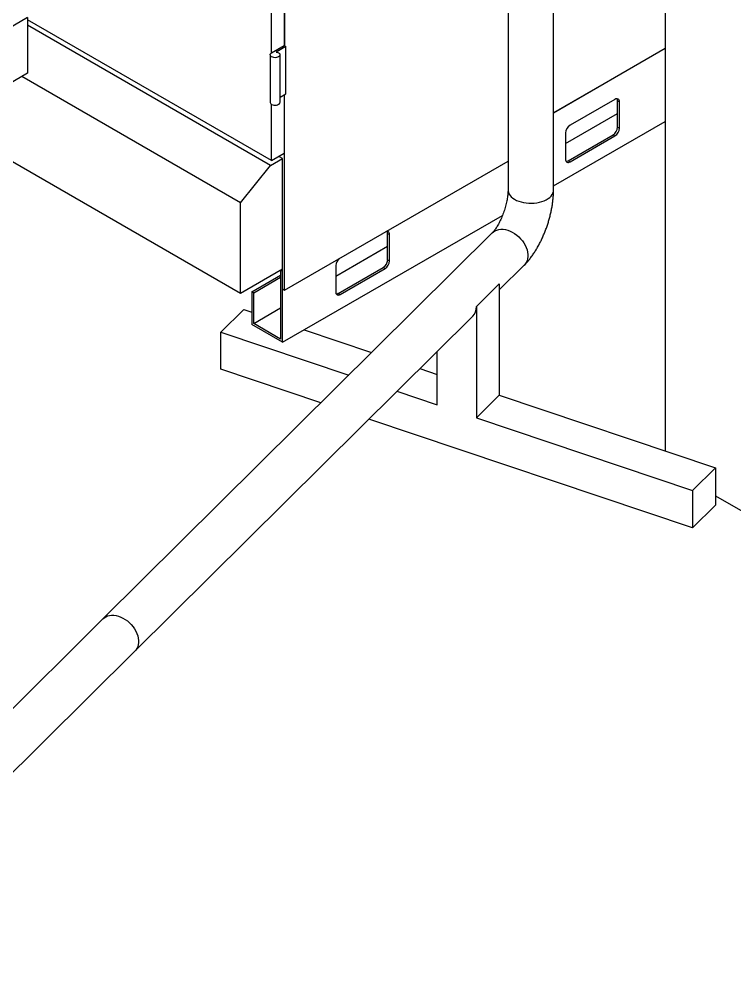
# Model space of a CAD drawing. Header units: millimetres. Extents: x -356 to 237, y 0 to 365.
# Drawn here: x -157.96 to -126.51, y 210.71 to 253.35 of the extents above; entities that cross this region are included whole.
import ezdxf

# ---------------------------------------------------------------- set-up
doc = ezdxf.new("R2010")
doc.units = ezdxf.units.MM

msp = doc.modelspace()

# ---------------------------------------------------------------- linework, layer by layer
at = {"color": 7, "linetype": 'Continuous', "lineweight": 25}
for p, q in [((-134.475, 245.841), (-134.475, 301.418)), ((-136.475, 300.624), (-136.475, 245.841)), ((-129.566, 294.748), (-129.566, 234.363)), ((-146.313, 262.891), (-146.313, 252.202)), ((-146.299, 262.899), (-146.299, 252.194)), ((-146.87, 251.881), (-146.87, 262.473)), ((-157.597, 253.43), (-170.687, 245.874)), ((-157.597, 253.43), (-157.597, 250.981)), ((-146.87, 247.139), (-157.597, 253.332)), ((-146.915, 246.927), (-157.597, 253.094)), ((-146.87, 251.881), (-146.313, 252.202)), ((-146.244, 252.162), (-146.672, 251.915)), ((-146.313, 252.202), (-146.299, 252.194)), ((-146.299, 252.194), (-146.244, 252.162)), ((-146.244, 250.073), (-146.244, 252.162)), ((-134.475, 249.248), (-129.566, 252.082)), ((-129.566, 252.072), (-134.475, 249.238)), ((-146.933, 251.792), (-146.933, 249.703)), ((-146.5, 249.703), (-146.5, 251.792)), ((-157.597, 250.981), (-170.687, 243.424)), ((-148.238, 245.281), (-157.854, 250.832)), ((-146.5, 249.924), (-146.244, 250.073)), ((-146.313, 250.032), (-146.313, 247.461)), ((-146.299, 241.441), (-146.299, 250.04)), ((-146.87, 247.139), (-146.87, 249.614)), ((-131.773, 249.833), (-133.75, 248.692)), ((-131.662, 249.769), (-131.578, 249.721)), ((-131.662, 248.612), (-131.662, 249.769)), ((-131.578, 248.563), (-131.578, 249.721)), ((-133.944, 247.888), (-131.662, 249.206)), ((-148.238, 241.293), (-161.309, 248.838)), ((-134.475, 246.023), (-129.566, 248.857)), ((-131.662, 248.612), (-131.578, 248.563)), ((-133.944, 248.355), (-133.944, 247.197)), ((-133.833, 247.133), (-131.857, 248.274)), ((-133.75, 247.085), (-131.773, 248.226)), ((-131.857, 248.274), (-131.773, 248.226)), ((-146.87, 247.139), (-146.313, 247.461)), ((-148.238, 245.281), (-146.915, 246.927)), ((-146.915, 246.927), (-146.388, 247.231)), ((-146.388, 247.231), (-146.55, 247.324)), ((-146.388, 242.36), (-146.388, 247.231)), ((-146.299, 241.441), (-136.475, 247.112)), ((-133.833, 247.133), (-133.75, 247.085)), ((-148.238, 241.293), (-148.238, 245.281)), ((-146.388, 239.146), (-136.717, 244.729)), ((-137.169, 243.962), (-154.285, 226.981)), ((-141.767, 243.935), (-141.684, 243.887)), ((-141.767, 242.778), (-141.767, 243.935)), ((-141.684, 242.73), (-141.684, 243.887)), ((-144.05, 242.055), (-141.767, 243.372)), ((-141.767, 242.778), (-141.684, 242.73)), ((-146.388, 242.36), (-148.238, 241.293)), ((-146.472, 242.312), (-146.388, 242.36)), ((-146.388, 242.264), (-146.472, 242.312)), ((-146.472, 242.312), (-146.472, 239.29)), ((-146.388, 242.264), (-146.388, 242.36)), ((-146.388, 241.492), (-146.388, 242.264)), ((-144.05, 242.521), (-144.05, 241.364)), ((-143.939, 241.299), (-141.962, 242.44)), ((-143.855, 241.251), (-141.878, 242.392)), ((-141.962, 242.44), (-141.878, 242.392)), ((-136.86, 241.451), (-135.761, 242.542)), ((-147.739, 241.372), (-146.472, 242.103)), ((-147.655, 241.323), (-146.472, 242.007)), ((-147.739, 241.372), (-147.739, 239.925)), ((-147.655, 241.323), (-147.739, 241.372)), ((-146.388, 241.492), (-146.299, 241.441)), ((-146.388, 239.146), (-146.388, 241.492)), ((-136.86, 241.712), (-137.866, 240.714)), ((-136.86, 241.712), (-136.86, 236.813)), ((-147.655, 239.973), (-147.655, 241.323)), ((-143.939, 241.299), (-143.855, 241.251)), ((-148.096, 240.587), (-149.102, 239.589)), ((-148.096, 240.587), (-147.739, 240.467)), ((-147.655, 239.973), (-146.472, 240.656)), ((-137.866, 240.714), (-137.866, 235.815)), ((-152.877, 225.561), (-138.026, 240.295)), ((-146.388, 239.146), (-147.739, 239.925)), ((-146.472, 239.29), (-147.655, 239.973)), ((-145.438, 239.694), (-142.474, 238.699)), ((-149.102, 237.956), (-149.102, 239.589)), ((-149.102, 239.589), (-143.48, 237.701)), ((-139.595, 236.396), (-139.595, 238.738)), ((-144.71, 236.481), (-149.102, 237.956)), ((-140.353, 237.986), (-139.595, 237.731)), ((-141.359, 236.988), (-139.595, 236.396)), ((-136.86, 236.813), (-137.866, 235.815)), ((-136.86, 236.813), (-127.353, 233.619)), ((-137.866, 235.815), (-128.358, 232.621)), ((-128.358, 230.988), (-142.588, 235.768)), ((-127.353, 233.619), (-128.358, 232.621)), ((-127.353, 233.619), (-127.353, 231.986)), ((-128.358, 232.621), (-128.358, 230.988)), ((-127.353, 231.986), (-128.358, 230.988)), ((-127.353, 232.39), (-103.828, 218.809)), ((-154.285, 226.981), (-170.687, 210.709)), ((-167.567, 210.987), (-152.877, 225.561))]:
    msp.add_line(p, q, dxfattribs=at)
at = {"color": 7, "linetype": 'Continuous', "lineweight": 25, "flags": 128}
for points in [[(-146.672, 251.915), (-146.618, 251.904), (-146.571, 251.885), (-146.534, 251.86), (-146.51, 251.83), (-146.501, 251.797), (-146.506, 251.765), (-146.526, 251.734), (-146.559, 251.707), (-146.603, 251.686), (-146.655, 251.673), (-146.712, 251.667), (-146.768, 251.671), (-146.822, 251.683), (-146.868, 251.703), (-146.903, 251.729), (-146.925, 251.759), (-146.933, 251.791), (-146.926, 251.824), (-146.905, 251.855), (-146.87, 251.881)], [(-146.933, 249.703), (-146.933, 249.702), (-146.925, 249.669), (-146.903, 249.639), (-146.868, 249.613), (-146.822, 249.593), (-146.768, 249.581), (-146.712, 249.578), (-146.655, 249.583), (-146.603, 249.596), (-146.559, 249.617), (-146.526, 249.644), (-146.506, 249.675), (-146.5, 249.703)], [(-136.475, 245.841), (-136.473, 245.804), (-136.458, 245.736), (-136.43, 245.669), (-136.388, 245.605), (-136.333, 245.545), (-136.266, 245.488), (-136.188, 245.437), (-136.1, 245.391), (-136.003, 245.351), (-135.899, 245.319), (-135.789, 245.293), (-135.675, 245.276), (-135.557, 245.266), (-135.439, 245.265), (-135.321, 245.271), (-135.205, 245.286), (-135.093, 245.308), (-134.987, 245.338), (-134.887, 245.375), (-134.795, 245.418), (-134.713, 245.467), (-134.642, 245.522), (-134.582, 245.581), (-134.535, 245.644), (-134.502, 245.709), (-134.481, 245.777), (-134.475, 245.841)], [(-141.684, 243.887), (-141.687, 243.929), (-141.698, 243.964), (-141.716, 243.993), (-141.741, 244.013), (-141.77, 244.024), (-141.804, 244.025), (-141.832, 244.02)], [(-137.169, 243.962), (-137.12, 244.005), (-137.049, 244.05), (-136.969, 244.085), (-136.882, 244.107), (-136.79, 244.118), (-136.693, 244.116), (-136.593, 244.102), (-136.491, 244.077), (-136.388, 244.039), (-136.287, 243.991), (-136.188, 243.932), (-136.093, 243.864), (-136.004, 243.787), (-135.921, 243.703), (-135.845, 243.612), (-135.778, 243.517), (-135.721, 243.417), (-135.674, 243.315), (-135.638, 243.213), (-135.614, 243.111), (-135.602, 243.01), (-135.602, 242.914), (-135.614, 242.822), (-135.638, 242.736), (-135.674, 242.657), (-135.721, 242.587), (-135.761, 242.542)], [(-154.285, 226.981), (-154.236, 227.024), (-154.164, 227.07), (-154.085, 227.104), (-153.998, 227.127), (-153.906, 227.137), (-153.809, 227.136), (-153.708, 227.122), (-153.606, 227.096), (-153.504, 227.059), (-153.403, 227.011), (-153.304, 226.952), (-153.209, 226.884), (-153.119, 226.807), (-153.036, 226.723), (-152.961, 226.632), (-152.894, 226.536), (-152.837, 226.437), (-152.79, 226.335), (-152.754, 226.232), (-152.73, 226.13), (-152.718, 226.03), (-152.718, 225.933), (-152.73, 225.841), (-152.754, 225.755), (-152.79, 225.677), (-152.837, 225.606), (-152.877, 225.561)]]:
    msp.add_lwpolyline(points, dxfattribs=at)
at = {"color": 7, "linetype": 'Continuous', "lineweight": 25}
for centre, radius, start, end in [((-131.697, 249.74), 0.12, 350.7878, 129.2024), ((-131.832, 249.776), 0.17, 357.5911, 29.4071), ((-133.521, 248.335), 0.424, 122.6054, 177.3938), ((-132.085, 248.631), 0.424, 302.6052, 357.3943), ((-132.001, 248.583), 0.424, 302.6054, 357.3938), ((-133.826, 247.178), 0.12, 170.7869, 309.2022), ((-133.924, 247.277), 0.17, 270.5979, 302.4062), ((-141.937, 243.942), 0.17, 357.589, 29.4098), ((-143.623, 242.501), 0.427, 130.5963, 177.3451), ((-142.19, 242.797), 0.424, 302.6063, 357.394), ((-142.107, 242.749), 0.424, 302.6048, 357.3947), ((-143.931, 241.344), 0.12, 170.7873, 309.2028), ((-144.03, 241.443), 0.17, 270.5959, 302.4082), ((-138.44, 240.693), 0.574, 316.1155, 2.1308)]:
    msp.add_arc(centre, radius, start, end, dxfattribs=at)
for points, knots in [([(-136.475, 245.841), (-136.475, 245.827), (-136.476, 245.785), (-136.479, 245.713), (-136.487, 245.622), (-136.5, 245.523), (-136.517, 245.417), (-136.539, 245.305), (-136.567, 245.189), (-136.599, 245.071), (-136.635, 244.952), (-136.676, 244.834), (-136.721, 244.718), (-136.768, 244.605), (-136.817, 244.498), (-136.868, 244.397), (-136.92, 244.304), (-136.971, 244.219), (-137.02, 244.145), (-137.066, 244.081), (-137.108, 244.028), (-137.142, 243.99), (-137.162, 243.969), (-137.169, 243.962)], [0, 0, 0, 0, 0.021032, 0.061468, 0.106382, 0.155562, 0.20845, 0.264437, 0.322868, 0.383061, 0.444313, 0.50591, 0.567121, 0.627179, 0.685368, 0.740989, 0.793354, 0.8418, 0.885704, 0.924494, 0.957669, 0.984823, 1, 1, 1, 1]), ([(-135.761, 242.542), (-135.739, 242.564), (-135.677, 242.627), (-135.578, 242.739), (-135.468, 242.877), (-135.363, 243.023), (-135.264, 243.175), (-135.171, 243.331), (-135.084, 243.492), (-135.002, 243.657), (-134.926, 243.825), (-134.855, 243.996), (-134.789, 244.17), (-134.729, 244.345), (-134.675, 244.523), (-134.627, 244.701), (-134.585, 244.88), (-134.549, 245.059), (-134.519, 245.239), (-134.497, 245.418), (-134.482, 245.597), (-134.476, 245.738), (-134.475, 245.819), (-134.475, 245.841)], [0, 0, 0, 0, 0.025519, 0.073876, 0.122934, 0.172561, 0.222566, 0.272873, 0.323453, 0.374277, 0.425308, 0.476496, 0.527777, 0.579076, 0.630317, 0.681396, 0.73224, 0.782793, 0.833016, 0.882899, 0.93246, 0.981753, 1, 1, 1, 1])]:
    msp.add_open_spline(points, degree=3, knots=knots, dxfattribs=at)

doc.saveas('drawing.dxf')
